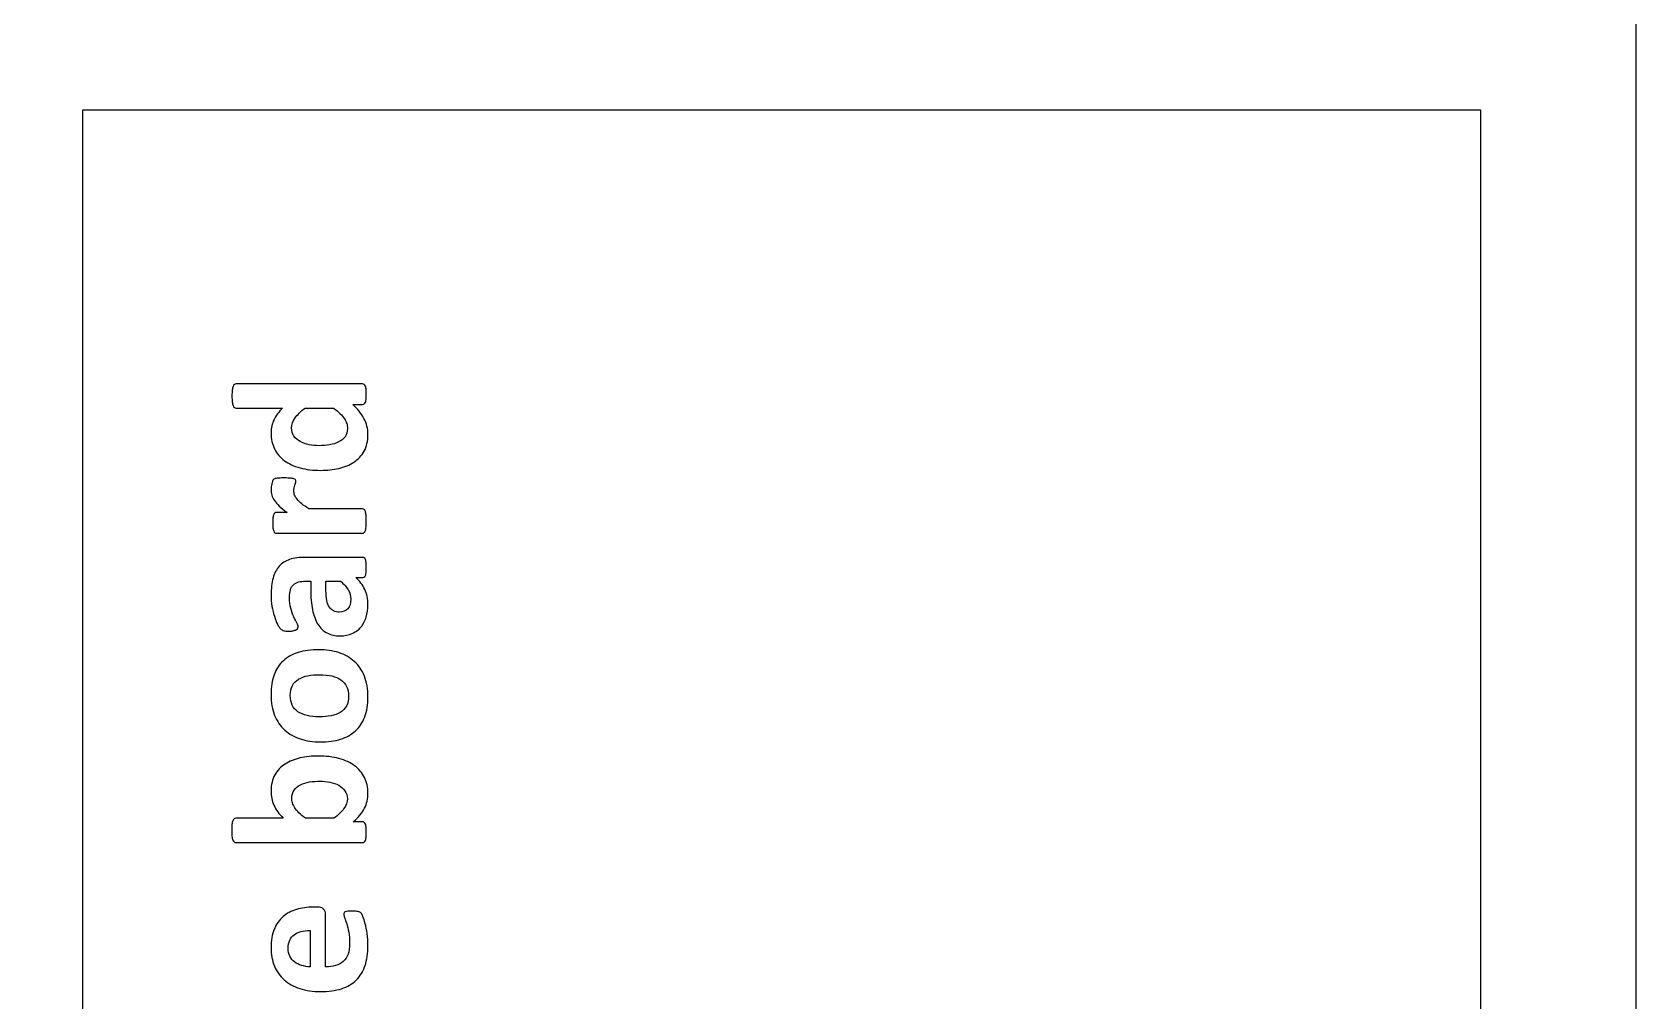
# Model space of a CAD drawing. Extents: x 0 to 465, y 0 to 285.
# Drawn here: x 413.5 to 465.2, y 111.5 to 142.7 of the extents above; entities that cross this region are included whole.
import ezdxf

# ---------------------------------------------------------------- set-up
doc = ezdxf.new("R2010")
doc.units = 0
doc.header["$MEASUREMENT"] = 0
doc.layers.add('DEFAULT', color=18, linetype='CONTINUOUS')

msp = doc.modelspace()

# ---------------------------------------------------------------- linework, layer by layer
at = {"layer": 'DEFAULT', "color": 18}
for points in [[(465.176, 0.176), (0.176, 0.176), (0.176, 285.176), (465.176, 285.176)], [(460.176, 5.176), (415.176, 5.176), (415.176, 140.176), (460.176, 140.176)]]:
    msp.add_lwpolyline(points, close=True, dxfattribs=at)
for points, knots in [([(424.177, 131.354), (424.2, 131.354), (424.219, 131.349), (424.234, 131.338), (424.25, 131.328), (424.262, 131.31), (424.273, 131.286), (424.283, 131.261), (424.29, 131.227), (424.294, 131.185), (424.299, 131.142), (424.301, 131.09), (424.301, 131.028), (424.301, 130.962), (424.299, 130.909), (424.294, 130.867), (424.29, 130.826), (424.283, 130.792), (424.273, 130.766), (424.262, 130.741), (424.25, 130.722), (424.234, 130.711), (424.219, 130.699), (424.2, 130.693), (424.177, 130.693), (424.074, 130.693), (423.972, 130.693), (423.87, 130.693), (424.023, 130.551), (424.142, 130.402), (424.226, 130.245), (424.311, 130.089), (424.353, 129.916), (424.353, 129.726), (424.353, 129.515), (424.312, 129.337), (424.231, 129.191), (424.149, 129.046), (424.039, 128.927), (423.901, 128.835), (423.762, 128.742), (423.6, 128.676), (423.415, 128.635), (423.231, 128.593), (423.036, 128.573), (422.831, 128.573), (422.585, 128.573), (422.364, 128.599), (422.168, 128.652), (421.971, 128.704), (421.804, 128.781), (421.665, 128.883), (421.527, 128.984), (421.42, 129.11), (421.346, 129.261), (421.271, 129.412), (421.234, 129.586), (421.234, 129.782), (421.234, 129.937), (421.266, 130.077), (421.329, 130.204), (421.392, 130.33), (421.484, 130.455), (421.606, 130.579), (421.107, 130.579), (420.608, 130.579), (420.109, 130.579), (420.088, 130.579), (420.07, 130.584), (420.053, 130.596), (420.036, 130.607), (420.023, 130.628), (420.011, 130.658), (420, 130.688), (419.991, 130.728), (419.985, 130.777), (419.979, 130.827), (419.975, 130.89), (419.975, 130.966), (419.975, 131.043), (419.979, 131.106), (419.985, 131.155), (419.991, 131.205), (420, 131.244), (420.011, 131.273), (420.023, 131.302), (420.036, 131.323), (420.053, 131.335), (420.07, 131.348), (420.088, 131.354), (420.109, 131.354), (421.465, 131.354), (422.821, 131.354), (424.177, 131.354)], [11.531, 11.531, 11.531, 11.531, 12.531, 12.531, 12.531, 13.531, 13.531, 13.531, 14.531, 14.531, 14.531, 15.531, 15.531, 15.531, 16.531, 16.531, 16.531, 17.531, 17.531, 17.531, 18.531, 18.531, 18.531, 19.531, 19.531, 19.531, 20.401, 20.401, 20.401, 21.401, 21.401, 21.401, 22.401, 22.401, 22.401, 23.401, 23.401, 23.401, 24.401, 24.401, 24.401, 25.401, 25.401, 25.401, 26.401, 26.401, 26.401, 27.401, 27.401, 27.401, 28.401, 28.401, 28.401, 29.401, 29.401, 29.401, 30.401, 30.401, 30.401, 31.401, 31.401, 31.401, 32.401, 32.401, 32.401, 36.646, 36.646, 36.646, 37.646, 37.646, 37.646, 38.646, 38.646, 38.646, 39.646, 39.646, 39.646, 40.646, 40.646, 40.646, 41.646, 41.646, 41.646, 42.646, 42.646, 42.646, 43.646, 43.646, 43.646, 44.646, 44.646, 44.646, 56.177, 56.177, 56.177, 56.177]), ([(422.329, 130.579), (422.188, 130.467), (422.081, 130.36), (422.006, 130.258), (421.932, 130.155), (421.894, 130.048), (421.894, 129.937), (421.894, 129.836), (421.92, 129.748), (421.97, 129.675), (422.021, 129.601), (422.089, 129.543), (422.174, 129.498), (422.259, 129.454), (422.353, 129.421), (422.457, 129.399), (422.562, 129.377), (422.669, 129.367), (422.778, 129.367), (422.894, 129.367), (423.007, 129.376), (423.116, 129.394), (423.226, 129.413), (423.324, 129.443), (423.409, 129.486), (423.495, 129.528), (423.564, 129.585), (423.615, 129.655), (423.667, 129.725), (423.693, 129.814), (423.693, 129.921), (423.693, 129.975), (423.686, 130.027), (423.67, 130.078), (423.654, 130.129), (423.629, 130.18), (423.594, 130.233), (423.559, 130.286), (423.513, 130.34), (423.456, 130.396), (423.399, 130.452), (423.329, 130.513), (423.247, 130.579), (422.941, 130.579), (422.635, 130.579), (422.329, 130.579)], [2.602, 2.602, 2.602, 2.602, 3.602, 3.602, 3.602, 4.602, 4.602, 4.602, 5.602, 5.602, 5.602, 6.602, 6.602, 6.602, 7.602, 7.602, 7.602, 8.602, 8.602, 8.602, 9.602, 9.602, 9.602, 10.602, 10.602, 10.602, 11.602, 11.602, 11.602, 12.602, 12.602, 12.602, 13.602, 13.602, 13.602, 14.602, 14.602, 14.602, 15.602, 15.602, 15.602, 16.602, 16.602, 16.602, 19.204, 19.204, 19.204, 19.204]), ([(421.668, 128.328), (421.743, 128.328), (421.804, 128.326), (421.851, 128.322), (421.899, 128.317), (421.936, 128.311), (421.963, 128.303), (421.99, 128.294), (422.008, 128.284), (422.019, 128.27), (422.029, 128.257), (422.034, 128.24), (422.034, 128.219), (422.034, 128.203), (422.031, 128.184), (422.024, 128.163), (422.016, 128.143), (422.008, 128.12), (422, 128.094), (421.992, 128.068), (421.984, 128.039), (421.977, 128.008), (421.97, 127.977), (421.966, 127.943), (421.966, 127.906), (421.966, 127.863), (421.975, 127.819), (421.992, 127.776), (422.01, 127.733), (422.037, 127.687), (422.074, 127.641), (422.112, 127.594), (422.161, 127.546), (422.223, 127.495), (422.285, 127.445), (422.362, 127.39), (422.453, 127.332), (423.027, 127.332), (423.602, 127.332), (424.177, 127.332), (424.197, 127.332), (424.215, 127.326), (424.231, 127.314), (424.246, 127.301), (424.259, 127.28), (424.27, 127.25), (424.28, 127.22), (424.288, 127.18), (424.293, 127.131), (424.298, 127.081), (424.301, 127.018), (424.301, 126.942), (424.301, 126.865), (424.298, 126.802), (424.293, 126.752), (424.288, 126.703), (424.28, 126.663), (424.27, 126.633), (424.259, 126.603), (424.246, 126.582), (424.231, 126.57), (424.215, 126.557), (424.197, 126.551), (424.177, 126.551), (423.255, 126.551), (422.333, 126.551), (421.411, 126.551), (421.39, 126.551), (421.372, 126.556), (421.356, 126.567), (421.341, 126.577), (421.328, 126.596), (421.318, 126.622), (421.308, 126.649), (421.3, 126.684), (421.295, 126.726), (421.29, 126.769), (421.287, 126.822), (421.287, 126.886), (421.287, 126.952), (421.29, 127.007), (421.295, 127.05), (421.3, 127.094), (421.308, 127.127), (421.318, 127.151), (421.328, 127.175), (421.341, 127.192), (421.356, 127.202), (421.372, 127.213), (421.39, 127.218), (421.411, 127.218), (421.526, 127.218), (421.64, 127.218), (421.755, 127.218), (421.652, 127.29), (421.567, 127.358), (421.499, 127.422), (421.432, 127.486), (421.379, 127.547), (421.34, 127.605), (421.3, 127.663), (421.273, 127.721), (421.257, 127.779), (421.242, 127.837), (421.234, 127.894), (421.234, 127.953), (421.234, 127.979), (421.236, 128.008), (421.239, 128.039), (421.242, 128.07), (421.247, 128.102), (421.254, 128.135), (421.262, 128.169), (421.27, 128.197), (421.28, 128.222), (421.288, 128.247), (421.298, 128.265), (421.309, 128.276), (421.319, 128.288), (421.33, 128.296), (421.343, 128.301), (421.355, 128.306), (421.372, 128.311), (421.394, 128.315), (421.416, 128.32), (421.448, 128.322), (421.492, 128.324), (421.535, 128.327), (421.594, 128.328), (421.668, 128.328)], [1, 1, 1, 1, 2, 2, 2, 3, 3, 3, 4, 4, 4, 5, 5, 5, 6, 6, 6, 7, 7, 7, 8, 8, 8, 9, 9, 9, 10, 10, 10, 11, 11, 11, 12, 12, 12, 13, 13, 13, 17.886, 17.886, 17.886, 18.886, 18.886, 18.886, 19.886, 19.886, 19.886, 20.886, 20.886, 20.886, 21.886, 21.886, 21.886, 22.886, 22.886, 22.886, 23.886, 23.886, 23.886, 24.886, 24.886, 24.886, 25.886, 25.886, 25.886, 33.725, 33.725, 33.725, 34.725, 34.725, 34.725, 35.725, 35.725, 35.725, 36.725, 36.725, 36.725, 37.725, 37.725, 37.725, 38.725, 38.725, 38.725, 39.725, 39.725, 39.725, 40.725, 40.725, 40.725, 41.725, 41.725, 41.725, 42.7, 42.7, 42.7, 43.7, 43.7, 43.7, 44.7, 44.7, 44.7, 45.7, 45.7, 45.7, 46.7, 46.7, 46.7, 47.7, 47.7, 47.7, 48.7, 48.7, 48.7, 49.7, 49.7, 49.7, 50.7, 50.7, 50.7, 51.7, 51.7, 51.7, 52.7, 52.7, 52.7, 53.7, 53.7, 53.7, 54.7, 54.7, 54.7, 54.7]), ([(424.186, 125.773), (424.215, 125.773), (424.238, 125.763), (424.254, 125.742), (424.271, 125.721), (424.283, 125.688), (424.29, 125.644), (424.297, 125.6), (424.301, 125.534), (424.301, 125.447), (424.301, 125.354), (424.297, 125.286), (424.29, 125.244), (424.283, 125.202), (424.271, 125.172), (424.254, 125.154), (424.238, 125.137), (424.215, 125.128), (424.186, 125.128), (424.112, 125.128), (424.039, 125.128), (423.966, 125.128), (424.088, 125.014), (424.183, 124.884), (424.251, 124.739), (424.319, 124.593), (424.353, 124.431), (424.353, 124.253), (424.353, 124.107), (424.334, 123.972), (424.296, 123.849), (424.258, 123.726), (424.201, 123.619), (424.126, 123.529), (424.05, 123.44), (423.957, 123.37), (423.845, 123.32), (423.733, 123.271), (423.603, 123.246), (423.454, 123.246), (423.293, 123.246), (423.153, 123.277), (423.034, 123.34), (422.916, 123.404), (422.817, 123.497), (422.739, 123.623), (422.662, 123.747), (422.605, 123.903), (422.568, 124.089), (422.53, 124.275), (422.512, 124.491), (422.512, 124.737), (422.512, 124.827), (422.512, 124.917), (422.512, 125.007), (422.456, 125.007), (422.4, 125.007), (422.344, 125.007), (422.258, 125.007), (422.181, 124.998), (422.116, 124.98), (422.051, 124.963), (421.997, 124.934), (421.953, 124.894), (421.91, 124.853), (421.878, 124.8), (421.858, 124.732), (421.837, 124.665), (421.826, 124.582), (421.826, 124.483), (421.826, 124.353), (421.841, 124.236), (421.87, 124.134), (421.899, 124.032), (421.931, 123.941), (421.966, 123.863), (422.001, 123.784), (422.033, 123.719), (422.062, 123.666), (422.091, 123.613), (422.106, 123.57), (422.106, 123.537), (422.106, 123.515), (422.098, 123.494), (422.084, 123.477), (422.069, 123.459), (422.049, 123.445), (422.022, 123.434), (421.995, 123.422), (421.962, 123.413), (421.922, 123.407), (421.883, 123.401), (421.84, 123.398), (421.792, 123.398), (421.728, 123.398), (421.678, 123.403), (421.64, 123.413), (421.603, 123.424), (421.57, 123.443), (421.54, 123.472), (421.51, 123.501), (421.477, 123.552), (421.441, 123.624), (421.405, 123.696), (421.371, 123.781), (421.34, 123.878), (421.309, 123.975), (421.284, 124.081), (421.263, 124.196), (421.244, 124.311), (421.234, 124.429), (421.234, 124.551), (421.234, 124.768), (421.256, 124.954), (421.298, 125.108), (421.34, 125.262), (421.406, 125.388), (421.493, 125.487), (421.581, 125.587), (421.694, 125.659), (421.832, 125.705), (421.971, 125.75), (422.136, 125.773), (422.326, 125.773), (422.946, 125.773), (423.566, 125.773), (424.186, 125.773)], [5.273, 5.273, 5.273, 5.273, 6.273, 6.273, 6.273, 7.273, 7.273, 7.273, 8.273, 8.273, 8.273, 9.273, 9.273, 9.273, 10.273, 10.273, 10.273, 11.273, 11.273, 11.273, 11.897, 11.897, 11.897, 12.897, 12.897, 12.897, 13.897, 13.897, 13.897, 14.897, 14.897, 14.897, 15.897, 15.897, 15.897, 16.897, 16.897, 16.897, 17.897, 17.897, 17.897, 18.897, 18.897, 18.897, 19.897, 19.897, 19.897, 20.897, 20.897, 20.897, 21.897, 21.897, 21.897, 22.662, 22.662, 22.662, 23.136, 23.136, 23.136, 24.136, 24.136, 24.136, 25.136, 25.136, 25.136, 26.136, 26.136, 26.136, 27.136, 27.136, 27.136, 28.136, 28.136, 28.136, 29.136, 29.136, 29.136, 30.136, 30.136, 30.136, 31.136, 31.136, 31.136, 32.136, 32.136, 32.136, 33.136, 33.136, 33.136, 34.136, 34.136, 34.136, 35.136, 35.136, 35.136, 36.136, 36.136, 36.136, 37.136, 37.136, 37.136, 38.136, 38.136, 38.136, 39.136, 39.136, 39.136, 40.136, 40.136, 40.136, 41.136, 41.136, 41.136, 42.136, 42.136, 42.136, 43.136, 43.136, 43.136, 44.136, 44.136, 44.136, 45.136, 45.136, 45.136, 50.409, 50.409, 50.409, 50.409]), ([(423.002, 125.007), (423.002, 124.908), (423.002, 124.808), (423.002, 124.709), (423.002, 124.583), (423.011, 124.476), (423.029, 124.387), (423.048, 124.298), (423.076, 124.226), (423.113, 124.17), (423.15, 124.114), (423.196, 124.073), (423.248, 124.047), (423.301, 124.022), (423.361, 124.009), (423.43, 124.009), (423.545, 124.009), (423.636, 124.045), (423.702, 124.119), (423.769, 124.192), (423.802, 124.294), (423.802, 124.424), (423.802, 124.533), (423.773, 124.634), (423.718, 124.726), (423.662, 124.818), (423.58, 124.912), (423.473, 125.007), (423.316, 125.007), (423.159, 125.007), (423.002, 125.007)], [1.336, 1.336, 1.336, 1.336, 2.18, 2.18, 2.18, 3.18, 3.18, 3.18, 4.18, 4.18, 4.18, 5.18, 5.18, 5.18, 6.18, 6.18, 6.18, 7.18, 7.18, 7.18, 8.18, 8.18, 8.18, 9.18, 9.18, 9.18, 10.18, 10.18, 10.18, 11.516, 11.516, 11.516, 11.516]), ([(422.766, 122.799), (423.002, 122.799), (423.217, 122.768), (423.411, 122.706), (423.605, 122.644), (423.773, 122.55), (423.913, 122.424), (424.054, 122.298), (424.162, 122.14), (424.239, 121.95), (424.315, 121.76), (424.353, 121.537), (424.353, 121.283), (424.353, 121.037), (424.319, 120.823), (424.251, 120.641), (424.183, 120.459), (424.084, 120.309), (423.953, 120.189), (423.823, 120.069), (423.663, 119.98), (423.473, 119.922), (423.283, 119.864), (423.066, 119.835), (422.822, 119.835), (422.586, 119.835), (422.371, 119.867), (422.175, 119.93), (421.98, 119.993), (421.813, 120.087), (421.673, 120.213), (421.534, 120.34), (421.425, 120.497), (421.349, 120.686), (421.273, 120.875), (421.234, 121.097), (421.234, 121.351), (421.234, 121.599), (421.268, 121.814), (421.335, 121.996), (421.402, 122.178), (421.501, 122.329), (421.631, 122.447), (421.761, 122.566), (421.922, 122.655), (422.112, 122.712), (422.302, 122.77), (422.52, 122.799), (422.766, 122.799)], [1, 1, 1, 1, 2, 2, 2, 3, 3, 3, 4, 4, 4, 5, 5, 5, 6, 6, 6, 7, 7, 7, 8, 8, 8, 9, 9, 9, 10, 10, 10, 11, 11, 11, 12, 12, 12, 13, 13, 13, 14, 14, 14, 15, 15, 15, 16, 16, 16, 17, 17, 17, 17]), ([(422.797, 121.996), (422.66, 121.996), (422.535, 121.985), (422.42, 121.964), (422.305, 121.942), (422.206, 121.905), (422.121, 121.854), (422.036, 121.802), (421.97, 121.733), (421.922, 121.647), (421.875, 121.562), (421.851, 121.454), (421.851, 121.324), (421.851, 121.208), (421.873, 121.107), (421.915, 121.019), (421.957, 120.933), (422.019, 120.861), (422.101, 120.806), (422.183, 120.75), (422.28, 120.708), (422.395, 120.68), (422.51, 120.652), (422.641, 120.638), (422.788, 120.638), (422.924, 120.638), (423.049, 120.65), (423.164, 120.672), (423.279, 120.695), (423.379, 120.732), (423.464, 120.782), (423.548, 120.833), (423.614, 120.902), (423.66, 120.988), (423.707, 121.076), (423.73, 121.183), (423.73, 121.311), (423.73, 121.429), (423.709, 121.531), (423.667, 121.618), (423.625, 121.705), (423.563, 121.776), (423.482, 121.832), (423.402, 121.888), (423.304, 121.929), (423.189, 121.956), (423.074, 121.983), (422.944, 121.996), (422.797, 121.996)], [1, 1, 1, 1, 2, 2, 2, 3, 3, 3, 4, 4, 4, 5, 5, 5, 6, 6, 6, 7, 7, 7, 8, 8, 8, 9, 9, 9, 10, 10, 10, 11, 11, 11, 12, 12, 12, 13, 13, 13, 14, 14, 14, 15, 15, 15, 16, 16, 16, 17, 17, 17, 17]), ([(422.757, 119.379), (423.003, 119.379), (423.224, 119.353), (423.42, 119.299), (423.616, 119.245), (423.784, 119.167), (423.922, 119.066), (424.061, 118.965), (424.167, 118.84), (424.242, 118.693), (424.316, 118.545), (424.353, 118.377), (424.353, 118.189), (424.353, 118.096), (424.345, 118.009), (424.327, 117.928), (424.309, 117.848), (424.281, 117.771), (424.242, 117.697), (424.202, 117.624), (424.153, 117.552), (424.093, 117.48), (424.033, 117.409), (423.961, 117.336), (423.876, 117.262), (423.976, 117.262), (424.076, 117.262), (424.177, 117.262), (424.2, 117.262), (424.219, 117.256), (424.234, 117.245), (424.25, 117.233), (424.262, 117.215), (424.273, 117.189), (424.283, 117.163), (424.29, 117.128), (424.294, 117.085), (424.299, 117.042), (424.301, 116.989), (424.301, 116.927), (424.301, 116.863), (424.299, 116.809), (424.294, 116.767), (424.29, 116.725), (424.283, 116.691), (424.273, 116.665), (424.262, 116.639), (424.25, 116.621), (424.234, 116.61), (424.219, 116.6), (424.2, 116.595), (424.177, 116.595), (422.818, 116.595), (421.459, 116.595), (420.1, 116.595), (420.079, 116.595), (420.06, 116.601), (420.043, 116.614), (420.027, 116.626), (420.013, 116.647), (420.002, 116.677), (419.991, 116.707), (419.982, 116.747), (419.975, 116.797), (419.969, 116.846), (419.966, 116.909), (419.966, 116.986), (419.966, 117.062), (419.969, 117.125), (419.975, 117.175), (419.982, 117.224), (419.991, 117.264), (420.002, 117.294), (420.013, 117.324), (420.027, 117.345), (420.043, 117.358), (420.06, 117.37), (420.079, 117.376), (420.1, 117.376), (420.609, 117.376), (421.119, 117.376), (421.628, 117.376), (421.558, 117.447), (421.498, 117.517), (421.448, 117.587), (421.398, 117.657), (421.358, 117.728), (421.325, 117.798), (421.294, 117.868), (421.27, 117.941), (421.256, 118.015), (421.242, 118.09), (421.234, 118.168), (421.234, 118.251), (421.234, 118.455), (421.275, 118.629), (421.357, 118.772), (421.438, 118.914), (421.548, 119.031), (421.687, 119.12), (421.825, 119.21), (421.987, 119.276), (422.172, 119.317), (422.357, 119.359), (422.552, 119.379), (422.757, 119.379)], [1, 1, 1, 1, 2, 2, 2, 3, 3, 3, 4, 4, 4, 5, 5, 5, 6, 6, 6, 7, 7, 7, 8, 8, 8, 9, 9, 9, 9.852, 9.852, 9.852, 10.852, 10.852, 10.852, 11.852, 11.852, 11.852, 12.852, 12.852, 12.852, 13.852, 13.852, 13.852, 14.852, 14.852, 14.852, 15.852, 15.852, 15.852, 16.852, 16.852, 16.852, 17.852, 17.852, 17.852, 29.409, 29.409, 29.409, 30.409, 30.409, 30.409, 31.409, 31.409, 31.409, 32.409, 32.409, 32.409, 33.409, 33.409, 33.409, 34.409, 34.409, 34.409, 35.409, 35.409, 35.409, 36.409, 36.409, 36.409, 37.409, 37.409, 37.409, 41.742, 41.742, 41.742, 42.742, 42.742, 42.742, 43.742, 43.742, 43.742, 44.742, 44.742, 44.742, 45.742, 45.742, 45.742, 46.742, 46.742, 46.742, 47.742, 47.742, 47.742, 48.742, 48.742, 48.742, 49.742, 49.742, 49.742, 49.742]), ([(422.812, 118.57), (422.695, 118.57), (422.581, 118.561), (422.471, 118.544), (422.362, 118.526), (422.265, 118.496), (422.18, 118.452), (422.095, 118.409), (422.027, 118.352), (421.977, 118.283), (421.926, 118.214), (421.901, 118.127), (421.901, 118.021), (421.901, 117.97), (421.908, 117.919), (421.922, 117.87), (421.937, 117.82), (421.962, 117.769), (421.997, 117.716), (422.032, 117.663), (422.078, 117.609), (422.133, 117.553), (422.189, 117.497), (422.259, 117.438), (422.341, 117.376), (422.647, 117.376), (422.953, 117.376), (423.259, 117.376), (423.399, 117.486), (423.507, 117.591), (423.58, 117.691), (423.653, 117.791), (423.69, 117.896), (423.69, 118.006), (423.69, 118.107), (423.664, 118.193), (423.613, 118.263), (423.561, 118.333), (423.494, 118.392), (423.411, 118.438), (423.328, 118.485), (423.234, 118.518), (423.129, 118.539), (423.023, 118.56), (422.918, 118.57), (422.812, 118.57)], [1, 1, 1, 1, 2, 2, 2, 3, 3, 3, 4, 4, 4, 5, 5, 5, 6, 6, 6, 7, 7, 7, 8, 8, 8, 9, 9, 9, 11.602, 11.602, 11.602, 12.602, 12.602, 12.602, 13.602, 13.602, 13.602, 14.602, 14.602, 14.602, 15.602, 15.602, 15.602, 16.602, 16.602, 16.602, 17.602, 17.602, 17.602, 17.602]), ([(422.713, 114.518), (422.808, 114.518), (422.879, 114.496), (422.924, 114.454), (422.969, 114.412), (422.992, 114.353), (422.992, 114.279), (422.992, 113.718), (422.992, 113.156), (422.992, 112.595), (423.11, 112.595), (423.217, 112.609), (423.313, 112.637), (423.409, 112.665), (423.491, 112.709), (423.558, 112.77), (423.626, 112.832), (423.676, 112.91), (423.712, 113.006), (423.747, 113.102), (423.764, 113.217), (423.764, 113.352), (423.764, 113.488), (423.755, 113.608), (423.735, 113.711), (423.715, 113.815), (423.694, 113.904), (423.67, 113.98), (423.646, 114.055), (423.624, 114.118), (423.605, 114.167), (423.585, 114.217), (423.575, 114.257), (423.575, 114.288), (423.575, 114.307), (423.579, 114.322), (423.586, 114.335), (423.593, 114.347), (423.606, 114.357), (423.625, 114.366), (423.644, 114.374), (423.67, 114.38), (423.704, 114.383), (423.738, 114.386), (423.781, 114.387), (423.833, 114.387), (423.878, 114.387), (423.917, 114.386), (423.949, 114.384), (423.981, 114.382), (424.008, 114.379), (424.031, 114.375), (424.054, 114.371), (424.073, 114.365), (424.088, 114.356), (424.104, 114.348), (424.119, 114.337), (424.133, 114.324), (424.148, 114.31), (424.167, 114.274), (424.192, 114.214), (424.217, 114.154), (424.241, 114.077), (424.265, 113.984), (424.289, 113.891), (424.309, 113.785), (424.327, 113.665), (424.345, 113.545), (424.353, 113.417), (424.353, 113.281), (424.353, 113.034), (424.322, 112.819), (424.261, 112.634), (424.198, 112.449), (424.104, 112.295), (423.978, 112.17), (423.852, 112.047), (423.693, 111.954), (423.501, 111.893), (423.308, 111.832), (423.083, 111.801), (422.825, 111.801), (422.579, 111.801), (422.357, 111.834), (422.16, 111.898), (421.963, 111.962), (421.795, 112.055), (421.658, 112.177), (421.52, 112.298), (421.415, 112.447), (421.343, 112.622), (421.27, 112.796), (421.234, 112.993), (421.234, 113.212), (421.234, 113.444), (421.268, 113.642), (421.337, 113.806), (421.405, 113.97), (421.499, 114.105), (421.62, 114.211), (421.741, 114.316), (421.884, 114.394), (422.05, 114.443), (422.215, 114.493), (422.395, 114.518), (422.589, 114.518), (422.63, 114.518), (422.672, 114.518), (422.713, 114.518)], [0.352, 0.352, 0.352, 0.352, 1.352, 1.352, 1.352, 2.352, 2.352, 2.352, 7.125, 7.125, 7.125, 8.125, 8.125, 8.125, 9.125, 9.125, 9.125, 10.125, 10.125, 10.125, 11.125, 11.125, 11.125, 12.125, 12.125, 12.125, 13.125, 13.125, 13.125, 14.125, 14.125, 14.125, 15.125, 15.125, 15.125, 16.125, 16.125, 16.125, 17.125, 17.125, 17.125, 18.125, 18.125, 18.125, 19.125, 19.125, 19.125, 20.125, 20.125, 20.125, 21.125, 21.125, 21.125, 22.125, 22.125, 22.125, 23.125, 23.125, 23.125, 24.125, 24.125, 24.125, 25.125, 25.125, 25.125, 26.125, 26.125, 26.125, 27.125, 27.125, 27.125, 28.125, 28.125, 28.125, 29.125, 29.125, 29.125, 30.125, 30.125, 30.125, 31.125, 31.125, 31.125, 32.125, 32.125, 32.125, 33.125, 33.125, 33.125, 34.125, 34.125, 34.125, 35.125, 35.125, 35.125, 36.125, 36.125, 36.125, 37.125, 37.125, 37.125, 38.125, 38.125, 38.125, 39.125, 39.125, 39.125, 39.477, 39.477, 39.477, 39.477]), ([(422.49, 113.761), (422.271, 113.767), (422.099, 113.723), (421.974, 113.629), (421.849, 113.535), (421.786, 113.39), (421.786, 113.194), (421.786, 113.094), (421.805, 113.008), (421.842, 112.935), (421.879, 112.862), (421.929, 112.8), (421.993, 112.752), (422.056, 112.703), (422.13, 112.666), (422.216, 112.64), (422.302, 112.614), (422.393, 112.599), (422.49, 112.595), (422.49, 112.984), (422.49, 113.372), (422.49, 113.761)], [3.305, 3.305, 3.305, 3.305, 4.305, 4.305, 4.305, 5.305, 5.305, 5.305, 6.305, 6.305, 6.305, 7.305, 7.305, 7.305, 8.305, 8.305, 8.305, 9.305, 9.305, 9.305, 12.61, 12.61, 12.61, 12.61])]:
    msp.add_open_spline(points, degree=3, knots=knots, dxfattribs=at)

doc.saveas('drawing.dxf')
